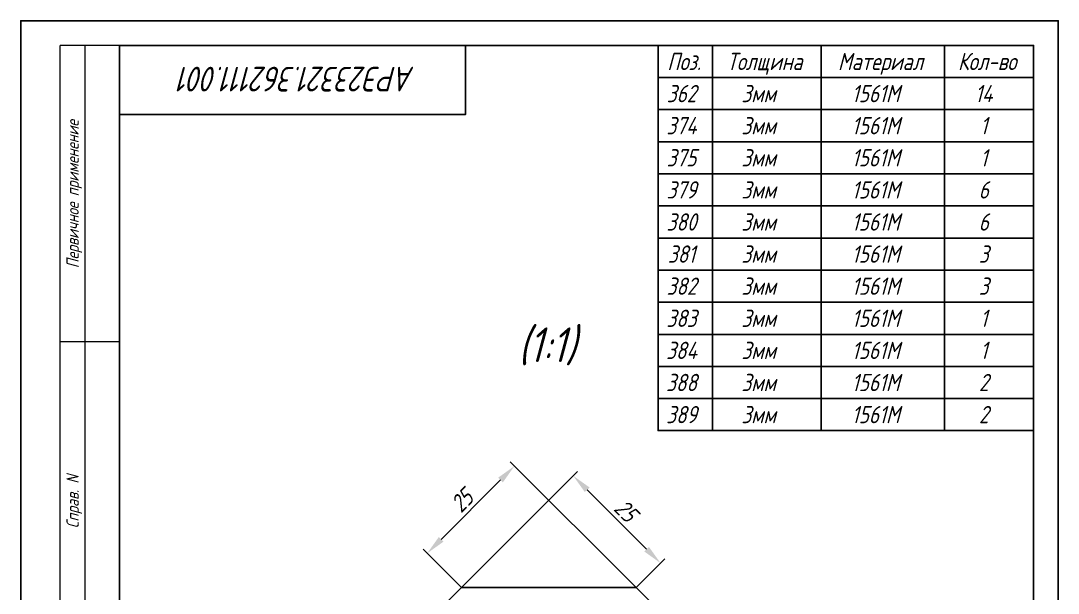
# Model space of a CAD drawing. Header units: millimetres. Extents: x -37166 to -34073, y -441 to 2979.
# Drawn here: x -35007 to -34797, y 434.4 to 550.4 of the extents above; entities that cross this region are included whole.
import ezdxf
from ezdxf.enums import TextEntityAlignment as Align

# ---------------------------------------------------------------- set-up
doc = ezdxf.new("R2010")
doc.units = ezdxf.units.MM
doc.header["$PDSIZE"] = -1
doc.linetypes.add('SLD-Сплошная', pattern=[0])
for name, color, linetype in [('Frame', 6, 'Continuous'), ('ОСНОВНАЯ_НАДПИСЬ', 7, 'SLD-Сплошная'), ('ЧЕРТЕЖ', 7, 'Continuous')]:
    doc.layers.add(name, color=color, linetype=linetype)
doc.styles.add('SLDTEXTSTYLE0', font='ГОСТ тип А наклонный.ttf')
doc.styles.get("Standard").update_dxf_attribs({"font": 'ГОСТ тип А наклонный.ttf'})
doc.styles.add('ГОСТ', font='ГОСТ тип А.ttf', dxfattribs={"oblique": 15})
doc.dimstyles.new('dim1', dxfattribs={"dimtxt": 3.5, "dimasz": 4, "dimexe": 1.2, "dimexo": 0, "dimgap": 0.8, "dimtad": 1, "dimdec": 0, "dimdsep": 46, "dimtxsty": 'Standard', "dimcen": 5, "dimadec": 0, "dimazin": 0, "dimtfac": 1, "dimtdec": 0, "dimtmove": 0, "dimatfit": 3, "dimfxl": 0, "dimtolj": 1, "dimtzin": 0, "dimarcsym": 0})

# ---------------------------------------------------------------- blocks, each defined once
blk = doc.blocks.new('stamp-side-22600')
at = {"layer": 'Frame'}
blk.add_line((-12, 0), (-12, 145), dxfattribs=at)
at = {"layer": 'Frame', "lineweight": 13}
for p, q in [((-12, 145), (0, 145)), ((-12, 110), (0, 110)), ((0, 85), (-12, 85)), ((-12, 60), (0, 60)), ((0, 25), (-12, 25)), ((0, 0), (-12, 0))]:
    blk.add_line(p, q, dxfattribs=at)
at = {"layer": 'Frame', "color": 7, "lineweight": 13}
blk.add_line((-7, 145), (-7, 0), dxfattribs=at)
at = {"color": 7, "lineweight": 13, "style": 'ГОСТ', "oblique": 15}
for s, p in [('Подпись и дата', (-8.25, 115.55)), ('Инв. N дубл.', (-8.25, 88.76)), ('Взамен инв. N', (-8.25, 61.42)), ('Подпись и дата', (-8.25, 30.25)), ('Инв. N подл.', (-8.25, 2.97))]:
    blk.add_text(s, height=2.5, rotation=90, dxfattribs=at).set_placement(p)
blk = doc.blocks.new('stamp-side-w22600')
at = {"layer": 'Frame', "lineweight": 13}
for p, q in [((0, 287), (-12, 287)), ((-12, 167), (-12, 287)), ((0, 227), (-12, 227)), ((0, 167), (-12, 167))]:
    blk.add_line(p, q, dxfattribs=at)
at = {"layer": 'Frame', "color": 7, "lineweight": 13}
blk.add_line((-7, 287), (-7, 167), dxfattribs=at)
blk.add_blockref('stamp-side-22600', (0, 0))
at = {"color": 7, "lineweight": 13, "style": 'ГОСТ', "oblique": 15}
for s, p in [('Первичное применение', (-8.25, 241.89)), ('Справ. N', (-8.25, 189.23))]:
    blk.add_text(s, height=2.5, rotation=90, dxfattribs=at).set_placement(p)
blk = doc.blocks.new('A4-vert-gost-02-Neptun')
at = {"layer": 'Frame', "color": 7}
blk.add_lwpolyline([(0, 0), (0, 297), (210, 297), (210, 0)], close=True, dxfattribs=at)
at = {"layer": 'Frame'}
blk.add_lwpolyline([(20, 5), (20, 292), (205, 292), (205, 5)], close=True, dxfattribs=at)
blk.add_lwpolyline([(90, 292), (90, 278), (20, 278)], dxfattribs=at)
blk.add_blockref('stamp-side-w22600', (20, 5))
at = {"layer": 'ОСНОВНАЯ_НАДПИСЬ', "lineweight": 13, "style": 'SLDTEXTSTYLE0', "oblique": 7.5}
blk.add_attdef('PAGE', text='', height=3.5, dxfattribs=at).set_placement((199.52, 7.97), align=Align.CENTER)
at = {"layer": 'ЧЕРТЕЖ', "style": 'ГОСТ', "oblique": 15}
blk.add_attdef('НОМЕР ЧЕРТЕЖА', text='', height=5, rotation=180, dxfattribs=at).set_placement((58.02, 285.18), align=Align.MIDDLE_CENTER)
blk.add_attdef('Номер чертежа', text='', height=7, dxfattribs=at).set_placement((141.15, 13.28), align=Align.MIDDLE_CENTER)
blk = doc.blocks.new('*D7014')
at = {"color": 0, "lineweight": -2}
for p, q in [((-34917.79, 435.57), (-34894.32, 459.05)), ((-34892.34, 455.37), (-34880.31, 443.35)), ((-34882.44, 435.57), (-34876.64, 441.37))]:
    blk.add_line(p, q, dxfattribs=at)
at = {"color": 0}
for points in [[(-34891.86, 455.84), (-34892.81, 454.9), (-34895.16, 458.2)], [(-34880.79, 442.88), (-34879.84, 443.82), (-34877.49, 440.52)]]:
    blk.add_solid(points, dxfattribs=at)
at = {"layer": 'Defpoints', "color": 0}
for p in [(-34877.49, 440.52), (-34917.79, 435.57), (-34882.44, 435.57)]:
    blk.add_point(p, dxfattribs=at)
at = {"color": 0, "insert": (-34884.52, 451.17), "char_height": 3.5, "attachment_point": 5, "rotation": 315}
blk.add_mtext('\\A1;25', dxfattribs=at)
blk = doc.blocks.new('*D7016')
at = {"color": 0, "lineweight": -2}
for p, q in [((-34882.44, 435.57), (-34907.9, 461.03)), ((-34909.88, 457.36), (-34921.9, 445.34)), ((-34917.79, 435.57), (-34925.57, 443.36))]:
    blk.add_line(p, q, dxfattribs=at)
at = {"color": 0}
for points in [[(-34909.4, 456.89), (-34910.35, 457.83), (-34907.05, 460.19)], [(-34922.37, 445.81), (-34921.43, 444.86), (-34924.73, 442.51)]]:
    blk.add_solid(points, dxfattribs=at)
at = {"layer": 'Defpoints', "color": 0}
for p in [(-34924.73, 442.51), (-34917.79, 435.57), (-34882.44, 435.57)]:
    blk.add_point(p, dxfattribs=at)
at = {"color": 0, "insert": (-34917.69, 453.15), "char_height": 3.5, "attachment_point": 5, "rotation": 45}
blk.add_mtext('\\A1;25', dxfattribs=at)

msp = doc.modelspace()

# ---------------------------------------------------------------- linework, layer by layer
at = {"color": 6, "ltscale": 0.05}
for p, q in [((-34866.991, 545.351), (-34866.991, 467.351)), ((-34844.991, 545.351), (-34844.991, 467.351)), ((-34819.991, 545.351), (-34819.991, 467.351)), ((-34801.991, 538.851), (-34877.991, 538.851))]:
    msp.add_line(p, q, dxfattribs=at)
at = {"color": 7}
for p, q in [((-34877.991, 532.351), (-34801.991, 532.351)), ((-34877.991, 525.851), (-34801.991, 525.851)), ((-34877.991, 519.351), (-34801.991, 519.351)), ((-34877.991, 512.851), (-34801.991, 512.851)), ((-34877.991, 506.351), (-34801.991, 506.351)), ((-34877.991, 499.851), (-34801.991, 499.851)), ((-34877.991, 493.351), (-34801.991, 493.351)), ((-34877.991, 486.851), (-34801.991, 486.851)), ((-34877.991, 480.351), (-34801.991, 480.351)), ((-34877.991, 473.851), (-34801.991, 473.851))]:
    msp.add_line(p, q, dxfattribs=at)
at = {"color": 6, "ltscale": 0.05}
msp.add_lwpolyline([(-34877.991, 545.351), (-34801.991, 545.351), (-34801.991, 467.351), (-34877.991, 467.351)], close=True, dxfattribs=at)
at = {"color": 2}
msp.add_lwpolyline([(-34938.241, 415.124), (-34917.791, 435.574), (-34882.436, 435.574), (-34841.933, 395.071), (-34841.933, 359.716), (-34862.383, 339.266)], dxfattribs=at)

# ---------------------------------------------------------------- block references
at = {"color": 2, "lineweight": 100, "ltscale": 0.4}
ref = msp.add_blockref('A4-vert-gost-02-Neptun', (-35006.989, 253.351), dxfattribs=at)
ref.add_attrib('НОМЕР ЧЕРТЕЖА', 'АРЭ23321.362111.001', dxfattribs={"layer": 'ЧЕРТЕЖ', "height": 5, "rotation": 180, "style": 'ГОСТ', "oblique": 15}).set_placement((-34950.967, 538.531), align=Align.MIDDLE_CENTER)

# ---------------------------------------------------------------- texts
at = {"color": 7, "char_height": 3.5, "attachment_point": 2, "style": 'ГОСТ'}
for s, insert in [('{\\A1;Поз.}', (-34872.727, 543.851)), ('{\\A1;Толщина}', (-34856.425, 543.851)), ('{\\A1;Материал}', (-34832.975, 543.851)), ('{\\A1;Кол-во}', (-34811.39, 543.851)), ('362', (-34873.252, 537.351)), ('{\\A1;3мм}', (-34857.642, 537.351)), ('{\\A1;1561М}', (-34833.953, 537.351)), ('{\\A1;14}', (-34812.082, 537.351)), ('374', (-34873.252, 530.851)), ('{\\A1;3мм}', (-34857.642, 530.851)), ('{\\A1;1561М}', (-34833.953, 530.851)), ('{\\A1;1}', (-34812.082, 530.851)), ('375', (-34873.252, 524.351)), ('{\\A1;3мм}', (-34857.642, 524.351)), ('{\\A1;1561М}', (-34833.953, 524.351)), ('{\\A1;1}', (-34812.082, 524.351)), ('379', (-34873.252, 517.851)), ('{\\A1;3мм}', (-34857.642, 517.851)), ('{\\A1;1561М}', (-34833.953, 517.851)), ('{\\A1;6}', (-34812.082, 517.851)), ('380', (-34873.252, 511.351)), ('{\\A1;3мм}', (-34857.642, 511.351)), ('{\\A1;1561М}', (-34833.953, 511.351)), ('{\\A1;6}', (-34812.082, 511.351)), ('381', (-34873.252, 504.851)), ('{\\A1;3мм}', (-34857.642, 504.851)), ('{\\A1;1561М}', (-34833.953, 504.851)), ('{\\A1;3}', (-34812.082, 504.851)), ('382', (-34873.252, 498.351)), ('{\\A1;3мм}', (-34857.642, 498.351)), ('{\\A1;1561М}', (-34833.953, 498.351)), ('{\\A1;3}', (-34812.082, 498.351)), ('383', (-34873.252, 491.851)), ('{\\A1;3мм}', (-34857.642, 491.851)), ('{\\A1;1561М}', (-34833.953, 491.851)), ('{\\A1;1}', (-34812.082, 491.851)), ('384', (-34873.252, 485.351)), ('{\\A1;3мм}', (-34857.642, 485.351)), ('{\\A1;1561М}', (-34833.953, 485.351)), ('{\\A1;1}', (-34812.082, 485.351)), ('388', (-34873.252, 478.851)), ('{\\A1;3мм}', (-34857.642, 478.851)), ('{\\A1;1561М}', (-34833.953, 478.851)), ('{\\A1;2}', (-34812.082, 478.851)), ('389', (-34873.252, 472.351)), ('{\\A1;3мм}', (-34857.642, 472.351)), ('{\\A1;1561М}', (-34833.953, 472.351)), ('{\\A1;2}', (-34812.082, 472.351))]:
    msp.add_mtext(s, dxfattribs=dict(at, insert=insert))

# ---------------------------------------------------------------- dimensions: what is measured, and where the dimension line sits
for base, p1, p2, angle, picture, middle in [((-34924.725, 442.508), (-34882.436, 435.574), (-34917.791, 435.574), 45, '*D7016', (-34917.689, 453.15)), ((-34877.486, 440.524), (-34917.791, 435.574), (-34882.436, 435.574), 315, '*D7014', (-34884.522, 451.165))]:
    dim = msp.add_linear_dim(base=base, p1=p1, p2=p2, angle=angle, dimstyle='dim1', override={"dimscale": 1, "dimlfac": 1, "dimtxsty": 'Standard', "dimsah": 1, "dimtolj": 1})
    dim.commit()
    dim.dimension.update_dxf_attribs({"geometry": picture, "text_midpoint": middle})

# ---------------------------------------------------------------- next in the draw order: texts
at = {"color": 7, "insert": (-34906.308, 480.555), "char_height": 7, "attachment_point": 7, "style": 'ГОСТ', "bg_fill": 2}
msp.add_mtext('{\\A1;(1:1)}', dxfattribs=at)

doc.saveas('drawing.dxf')
